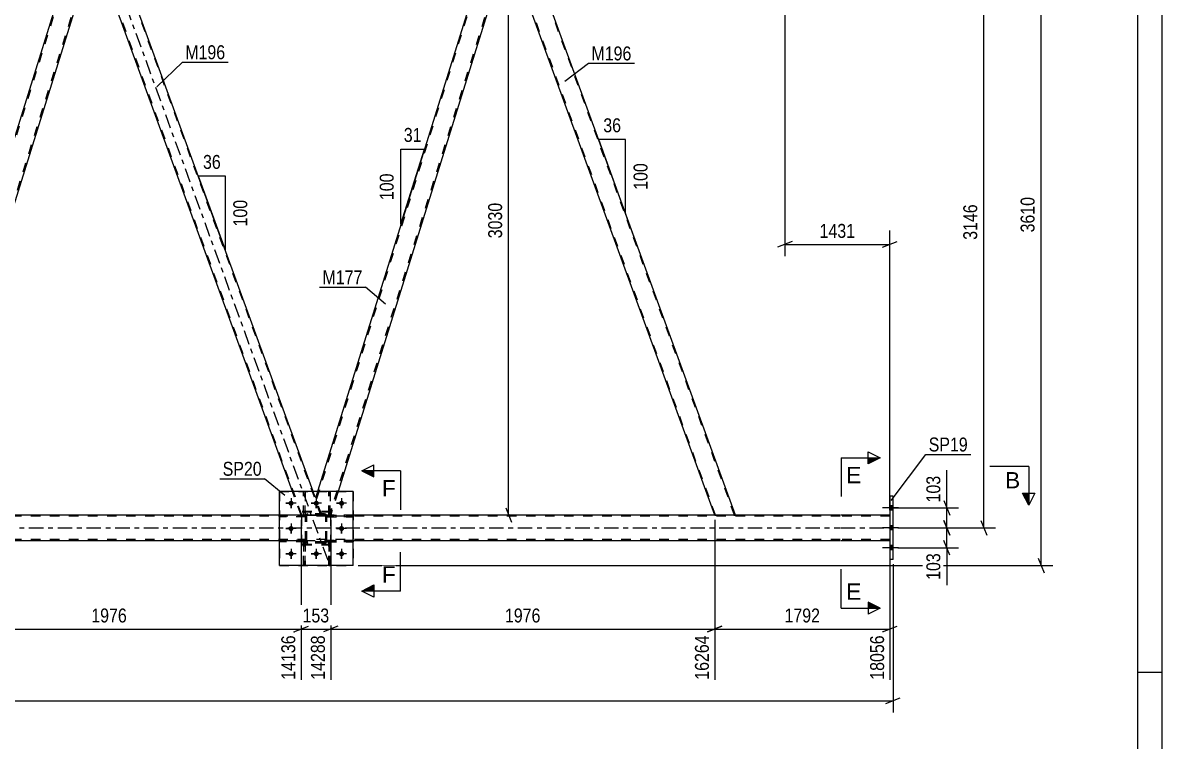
# Model space of a CAD drawing. Header units: millimetres. Extents: x 0 to 841, y 0 to 594.
# Drawn here: x 606.5 to 841, y 283.9 to 431.7 of the extents above; entities that cross this region are included whole.
import ezdxf

# ---------------------------------------------------------------- set-up
doc = ezdxf.new("R2010")
doc.units = ezdxf.units.MM
doc.linetypes.add('DXK_LINE_DOT2', pattern=[3.9198, 1.9599, -1.9599])
doc.linetypes.add('DXK_LINE_DOT3', pattern=[5.9187, 2.979, -0.9799, 0.9799, -0.9799])
doc.styles.add('Arial', font='ARIAL.TTF', dxfattribs={"height": 0.2})
doc.styles.add('Arial Narrow', font='ARIALN.TTF', dxfattribs={"height": 0.2})

# ---------------------------------------------------------------- blocks, each defined once
blk = doc.blocks.new('Unknown-814748305-1133')
at = {"color": 5, "linetype": 'Continuous'}
for p, q in [((841, 0), (841, 594)), ((836, 5), (836, 589)), ((841, 298), (836, 298))]:
    blk.add_line(p, q, dxfattribs=at)
blk = doc.blocks.new('Part-814748305-3373 - 3007')
at = {"color": 2, "linetype": 'Continuous'}
for p, q in [((709.02, 451.64), (704.77, 451.64)), ((753.14, 330.42), (709.02, 451.64)), ((748.89, 330.42), (706.3, 447.44))]:
    blk.add_line(p, q, dxfattribs=at)
at = {"color": 7, "linetype": 'DXK_LINE_DOT2'}
for p, q in [((704.77, 451.64), (706.3, 447.44)), ((749.06, 330.42), (704.94, 451.64)), ((752.97, 330.42), (708.85, 451.64)), ((748.89, 330.42), (753.14, 330.42))]:
    blk.add_line(p, q, dxfattribs=at)
blk = doc.blocks.new('Part-814748305-3235 - 3007')
at = {"color": 7, "linetype": 'DXK_LINE_DOT2'}
for p, q in [((674.49, 330.4), (669.09, 330.4)), ((669.09, 330.4), (669.09, 330.08)), ((669.09, 330.08), (674.49, 330.08)), ((669.69, 330.08), (669.69, 330.4)), ((674.49, 330.08), (674.49, 330.4))]:
    blk.add_line(p, q, dxfattribs=at)
blk = doc.blocks.new('Part-814748305-3106 - 3007')
at = {"color": 7, "linetype": 'DXK_LINE_DOT2'}
for p, q in [((674.49, 325.2), (669.09, 325.2)), ((669.09, 325.2), (669.09, 324.88)), ((669.09, 324.88), (674.49, 324.88)), ((669.69, 324.88), (669.69, 325.2)), ((674.49, 324.88), (674.49, 325.2))]:
    blk.add_line(p, q, dxfattribs=at)
blk = doc.blocks.new('Part-814748305-3224 - 3007')
at = {"color": 7, "linetype": 'DXK_LINE_DOT2'}
for p, q in [((664.69, 330.4), (659.29, 330.4)), ((659.29, 330.08), (659.29, 330.4)), ((664.69, 330.08), (659.29, 330.08)), ((664.09, 330.08), (664.09, 330.4)), ((664.69, 330.4), (664.69, 330.08))]:
    blk.add_line(p, q, dxfattribs=at)
blk = doc.blocks.new('Part-814748305-3225 - 3007')
at = {"color": 7, "linetype": 'DXK_LINE_DOT2'}
for p, q in [((664.69, 325.2), (659.29, 325.2)), ((659.29, 324.88), (659.29, 325.2)), ((664.69, 324.88), (659.29, 324.88)), ((664.09, 324.88), (664.09, 325.2)), ((664.69, 325.2), (664.69, 324.88))]:
    blk.add_line(p, q, dxfattribs=at)
blk = doc.blocks.new('Part-814748305-3228 - 3007')
at = {"color": 2, "linetype": 'Continuous'}
for p, q in [((664.25, 335.24), (664.25, 335.24)), ((664.57, 335.24), (664.25, 335.24)), ((664.57, 335.24), (664.57, 335.24))]:
    blk.add_line(p, q, dxfattribs=at)
at = {"color": 7, "linetype": 'DXK_LINE_DOT2'}
for p, q in [((664.25, 330.4), (664.25, 335.24)), ((664.57, 330.4), (664.57, 335.24)), ((664.25, 331), (664.57, 331)), ((664.57, 330.4), (664.25, 330.4))]:
    blk.add_line(p, q, dxfattribs=at)
blk = doc.blocks.new('Part-814748305-3344 - 3007')
at = {"color": 7, "linetype": 'DXK_LINE_DOT2'}
for p, q in [((664.25, 320.04), (664.25, 324.88)), ((664.25, 324.88), (664.57, 324.88)), ((664.25, 324.28), (664.57, 324.28)), ((664.57, 324.88), (664.57, 320.04)), ((664.57, 320.04), (664.25, 320.04))]:
    blk.add_line(p, q, dxfattribs=at)
blk = doc.blocks.new('Part-814748305-3231 - 3007')
at = {"color": 2, "linetype": 'Continuous'}
for p, q in [((669.45, 335.24), (669.45, 335.24)), ((669.77, 335.24), (669.45, 335.24)), ((669.77, 335.24), (669.77, 335.24))]:
    blk.add_line(p, q, dxfattribs=at)
at = {"color": 7, "linetype": 'DXK_LINE_DOT2'}
for p, q in [((669.45, 330.4), (669.45, 335.24)), ((669.77, 330.4), (669.77, 335.24)), ((669.45, 331), (669.77, 331)), ((669.77, 330.4), (669.45, 330.4))]:
    blk.add_line(p, q, dxfattribs=at)
blk = doc.blocks.new('Part-814748305-3234 - 3007')
at = {"color": 7, "linetype": 'DXK_LINE_DOT2'}
for p, q in [((664.57, 324.88), (664.25, 324.88)), ((664.25, 324.88), (664.25, 320.04)), ((664.25, 324.28), (664.57, 324.28)), ((664.57, 320.04), (664.57, 324.88)), ((664.25, 320.04), (664.57, 320.04))]:
    blk.add_line(p, q, dxfattribs=at)
blk = doc.blocks.new('Part-814748305-3240 - 3007')
at = {"color": 2, "linetype": 'Continuous'}
for p, q in [((674.49, 335.24), (659.29, 335.24)), ((659.29, 320.04), (659.29, 335.24)), ((674.49, 320.04), (674.49, 335.24)), ((674.49, 320.04), (659.29, 320.04))]:
    blk.add_line(p, q, dxfattribs=at)
blk = doc.blocks.new('Part-814748305-3241 - 3007')
at = {"color": 7, "linetype": 'DXK_LINE_DOT2'}
for p, q in [((669.09, 330.08), (669.09, 330.4)), ((669.09, 330.4), (674.49, 330.4)), ((674.49, 330.08), (669.09, 330.08)), ((669.69, 330.08), (669.69, 330.4)), ((674.49, 330.4), (674.49, 330.08))]:
    blk.add_line(p, q, dxfattribs=at)
blk = doc.blocks.new('Bolt-814748305-3242 - 3007')
at = {"linetype": 'Continuous'}
for points in [[(784.95, 332.32), (784.95, 331.44), (785.59, 331.44), (785.59, 332.32)], [(784.95, 332.32), (784.95, 331.44), (785.59, 331.44), (785.59, 332.32)], [(784.95, 332.32), (784.95, 331.44), (785.59, 331.44), (785.59, 332.32)], [(784.95, 328.22), (784.95, 327.34), (785.59, 327.34), (785.59, 328.22)], [(784.95, 328.22), (784.95, 327.34), (785.59, 327.34), (785.59, 328.22)], [(784.95, 324.12), (784.95, 323.24), (785.59, 323.24), (785.59, 324.12)], [(784.95, 324.12), (784.95, 323.24), (785.59, 323.24), (785.59, 324.12)], [(784.95, 324.12), (784.95, 323.24), (785.59, 323.24), (785.59, 324.12)]]:
    blk.add_hatch(color=1, dxfattribs=at).paths.add_polyline_path(points)
at = {"color": 1, "linetype": 'Continuous'}
for p, q in [((786.75, 331.88), (783.43, 331.88)), ((786.75, 331.88), (783.43, 331.88)), ((786.75, 331.88), (783.43, 331.88)), ((785.59, 332.32), (784.95, 332.32)), ((785.59, 332.32), (784.95, 332.32)), ((785.59, 332.32), (784.95, 332.32)), ((785.59, 331.44), (784.95, 331.44)), ((785.59, 331.44), (784.95, 331.44)), ((785.59, 331.44), (784.95, 331.44)), ((786.75, 327.78), (783.43, 327.78)), ((786.75, 327.78), (783.43, 327.78)), ((785.59, 328.22), (784.95, 328.22)), ((785.59, 328.22), (784.95, 328.22)), ((785.59, 327.34), (784.95, 327.34)), ((785.59, 327.34), (784.95, 327.34)), ((786.75, 323.68), (783.43, 323.68)), ((786.75, 323.68), (783.43, 323.68)), ((786.75, 323.68), (783.43, 323.68)), ((785.59, 324.12), (784.95, 324.12)), ((785.59, 324.12), (784.95, 324.12)), ((785.59, 324.12), (784.95, 324.12)), ((785.59, 323.24), (784.95, 323.24)), ((785.59, 323.24), (784.95, 323.24)), ((785.59, 323.24), (784.95, 323.24))]:
    blk.add_line(p, q, dxfattribs=at)
blk = doc.blocks.new('Part-814748305-3250 - 3007')
at = {"color": 7, "linetype": 'DXK_LINE_DOT3'}
blk.add_line((669.3, 321.03), (618.34, 461.04), dxfattribs=at)
at = {"color": 2, "linetype": 'Continuous'}
for p, q in [((623.89, 451.64), (619.63, 451.64)), ((666.26, 335.24), (623.89, 451.64)), ((662, 335.24), (621.16, 447.44))]:
    blk.add_line(p, q, dxfattribs=at)
at = {"color": 7, "linetype": 'DXK_LINE_DOT2'}
for p, q in [((619.63, 451.64), (621.16, 447.44)), ((663.92, 330.42), (619.8, 451.64)), ((667.84, 330.42), (623.72, 451.64)), ((663.75, 330.42), (662, 335.24)), ((668.01, 330.42), (666.26, 335.24)), ((668.01, 330.42), (663.75, 330.42))]:
    blk.add_line(p, q, dxfattribs=at)
blk = doc.blocks.new('Part-814748305-3251 - 3007')
at = {"color": 7, "linetype": 'DXK_LINE_DOT2'}
for p, q in [((664.69, 330.4), (659.29, 330.4)), ((659.29, 330.4), (659.29, 330.08)), ((664.69, 330.08), (659.29, 330.08)), ((664.09, 330.08), (664.09, 330.4)), ((664.69, 330.08), (664.69, 330.4))]:
    blk.add_line(p, q, dxfattribs=at)
blk = doc.blocks.new('Part-814748305-3368 - 3007')
at = {"color": 2, "linetype": 'Continuous'}
for p, q in [((618.31, 451.64), (581.61, 333.89)), ((619.63, 451.64), (618.31, 451.64)), ((621.16, 447.44), (619.63, 451.64)), ((621.18, 447.39), (584.72, 330.42)), ((582.88, 330.42), (581.63, 333.84))]:
    blk.add_line(p, q, dxfattribs=at)
at = {"color": 7, "linetype": 'DXK_LINE_DOT2'}
for p, q in [((618.57, 451.64), (581.75, 333.52)), ((621.04, 447.76), (584.47, 330.42)), ((621.18, 447.39), (621.16, 447.44)), ((621.18, 447.39), (621.16, 447.44)), ((581.61, 333.89), (581.63, 333.84)), ((584.72, 330.42), (582.88, 330.42))]:
    blk.add_line(p, q, dxfattribs=at)
blk = doc.blocks.new('Part-814748305-3256 - 3007')
at = {"color": 7, "linetype": 'DXK_LINE_DOT2'}
for p, q in [((669.09, 324.88), (669.09, 325.2)), ((669.09, 325.2), (674.49, 325.2)), ((674.49, 324.88), (669.09, 324.88)), ((669.69, 324.88), (669.69, 325.2)), ((674.49, 325.2), (674.49, 324.88))]:
    blk.add_line(p, q, dxfattribs=at)
blk = doc.blocks.new('Part-814748305-3257 - 3007')
at = {"color": 7, "linetype": 'DXK_LINE_DOT2'}
for p, q in [((659.29, 335.24), (674.49, 335.24)), ((659.29, 335.24), (659.29, 320.04)), ((674.49, 335.24), (674.49, 320.04)), ((659.29, 320.04), (674.49, 320.04))]:
    blk.add_line(p, q, dxfattribs=at)
blk = doc.blocks.new('Part-814748305-3285 - 3007')
at = {"color": 7, "linetype": 'DXK_LINE_DOT2'}
for p, q in [((774.73, 330.18), (99.12, 330.18)), ((674.49, 330.42), (659.29, 330.42)), ((784.95, 330.18), (774.83, 330.18)), ((784.95, 330.42), (784.95, 325.14)), ((774.73, 325.38), (98.36, 325.38)), ((674.49, 325.14), (659.29, 325.14)), ((784.95, 325.38), (774.83, 325.38))]:
    blk.add_line(p, q, dxfattribs=at)
at = {"color": 2, "linetype": 'Continuous'}
for p, q in [((659.29, 330.42), (504.22, 330.42)), ((774.73, 330.42), (674.49, 330.42)), ((784.95, 330.42), (774.83, 330.42)), ((659.29, 325.14), (504.22, 325.14)), ((774.73, 325.14), (674.49, 325.14)), ((784.95, 325.14), (774.83, 325.14))]:
    blk.add_line(p, q, dxfattribs=at)
at = {"color": 7, "linetype": 'DXK_LINE_DOT3'}
for p, q in [((98.74, 327.78), (774.73, 327.78)), ((774.83, 327.78), (784.95, 327.78))]:
    blk.add_line(p, q, dxfattribs=at)
blk = doc.blocks.new('Part-814748305-3301 - 3007')
at = {"color": 7, "linetype": 'DXK_LINE_DOT2'}
for p, q in [((664.69, 325.2), (659.29, 325.2)), ((659.29, 325.2), (659.29, 324.88)), ((664.69, 324.88), (659.29, 324.88)), ((664.09, 324.88), (664.09, 325.2)), ((664.69, 324.88), (664.69, 325.2))]:
    blk.add_line(p, q, dxfattribs=at)
blk = doc.blocks.new('Part-814748305-3327 - 3007')
at = {"color": 7, "linetype": 'DXK_LINE_DOT2'}
for p, q in [((664.69, 330.16), (664.73, 330.34)), ((664.73, 330.34), (664.69, 330.16)), ((664.69, 325.12), (664.69, 330.16)), ((664.93, 330.16), (664.95, 330.25)), ((664.93, 325.12), (664.93, 330.16)), ((664.95, 330.25), (665, 330.33)), ((664.99, 330.6), (665.17, 330.64)), ((665.17, 330.64), (664.99, 330.6)), ((665, 330.33), (665.08, 330.38)), ((665.08, 330.38), (665.17, 330.4)), ((668.61, 330.64), (665.17, 330.64)), ((665.17, 330.4), (668.61, 330.4)), ((668.61, 330.64), (668.8, 330.6)), ((668.8, 330.6), (668.61, 330.64)), ((668.61, 330.4), (668.71, 330.38)), ((668.71, 330.38), (668.78, 330.33)), ((668.78, 330.33), (668.84, 330.25)), ((668.84, 330.25), (668.85, 330.16)), ((668.85, 325.12), (668.85, 330.16)), ((669.06, 330.34), (669.09, 330.16)), ((669.09, 330.16), (669.06, 330.34)), ((669.09, 325.12), (669.09, 330.16)), ((664.73, 324.93), (664.69, 325.12)), ((664.69, 325.12), (664.73, 324.93)), ((664.95, 325.03), (664.93, 325.12)), ((665, 324.95), (664.95, 325.03)), ((665.17, 324.64), (664.99, 324.67)), ((664.99, 324.67), (665.17, 324.64)), ((665.08, 324.9), (665, 324.95)), ((665.17, 324.88), (665.08, 324.9)), ((668.61, 324.88), (665.17, 324.88)), ((668.61, 324.64), (665.17, 324.64)), ((668.71, 324.9), (668.61, 324.88)), ((668.8, 324.67), (668.61, 324.64)), ((668.61, 324.64), (668.8, 324.67)), ((668.78, 324.95), (668.71, 324.9)), ((668.84, 325.03), (668.78, 324.95)), ((668.85, 325.12), (668.84, 325.03)), ((669.09, 325.12), (669.06, 324.93)), ((669.06, 324.93), (669.09, 325.12))]:
    blk.add_line(p, q, dxfattribs=at)
at = {"color": 7, "linetype": 'DXK_LINE_DOT3'}
blk.add_line((666.89, 327.64), (666.89, 327.64), dxfattribs=at)
at = {"color": 7, "linetype": 'DXK_LINE_DOT2'}
for centre, start, end in [((665.17, 330.16), 112.5001, 157.5001), ((665.17, 330.16), 112.5001, 157.5001), ((668.61, 330.16), 22.5001, 67.5001), ((668.61, 330.16), 22.5001, 67.5001), ((665.17, 325.12), 202.5001, 247.5001), ((665.17, 325.12), 202.5001, 247.5001), ((668.61, 325.12), 292.5001, 337.5001), ((668.61, 325.12), 292.5001, 337.5001)]:
    blk.add_arc(centre, 0.48, start, end, dxfattribs=at)
blk = doc.blocks.new('Part-814748305-3341 - 3007')
at = {"color": 7, "linetype": 'DXK_LINE_DOT2'}
for p, q in [((669.45, 320.04), (669.45, 324.88)), ((669.45, 324.88), (669.77, 324.88)), ((669.45, 324.28), (669.77, 324.28)), ((669.77, 324.88), (669.77, 320.04)), ((669.77, 320.04), (669.45, 320.04))]:
    blk.add_line(p, q, dxfattribs=at)
blk = doc.blocks.new('Part-814748305-3347 - 3007')
at = {"color": 7, "linetype": 'DXK_LINE_DOT2'}
for p, q in [((669.45, 330.4), (669.45, 335.24)), ((669.45, 335.24), (669.77, 335.24)), ((669.77, 335.24), (669.77, 330.4)), ((669.45, 331), (669.77, 331)), ((669.77, 330.4), (669.45, 330.4))]:
    blk.add_line(p, q, dxfattribs=at)
blk = doc.blocks.new('Part-814748305-3350 - 3007')
at = {"color": 7, "linetype": 'DXK_LINE_DOT2'}
for p, q in [((664.25, 330.4), (664.25, 335.24)), ((664.25, 335.24), (664.57, 335.24)), ((664.57, 335.24), (664.57, 330.4)), ((664.25, 331), (664.57, 331)), ((664.57, 330.4), (664.25, 330.4))]:
    blk.add_line(p, q, dxfattribs=at)
blk = doc.blocks.new('Part-814748305-3383 - 3007')
at = {"color": 7, "linetype": 'DXK_LINE_DOT2'}
for p, q in [((703.7, 451.64), (666.88, 333.52)), ((706.18, 447.76), (669.6, 330.42)), ((706.31, 447.39), (706.3, 447.44)), ((706.31, 447.39), (706.3, 447.44)), ((667.17, 335.24), (666.75, 333.89)), ((668.01, 330.42), (666.75, 333.89)), ((671.36, 335.24), (669.85, 330.42)), ((669.85, 330.42), (668.01, 330.42))]:
    blk.add_line(p, q, dxfattribs=at)
at = {"color": 2, "linetype": 'Continuous'}
for p, q in [((703.45, 451.64), (667.17, 335.24)), ((704.77, 451.64), (703.45, 451.64)), ((706.3, 447.44), (704.77, 451.64)), ((706.31, 447.39), (671.36, 335.24))]:
    blk.add_line(p, q, dxfattribs=at)
blk = doc.blocks.new('Part-814748305-3413 - 3007')
at = {"color": 7, "linetype": 'DXK_LINE_DOT2'}
for p, q in [((664.69, 330.16), (664.73, 330.34)), ((664.73, 330.34), (664.69, 330.16)), ((664.69, 325.12), (664.69, 330.16)), ((664.93, 330.16), (664.95, 330.25)), ((664.93, 325.12), (664.93, 330.16)), ((664.95, 330.25), (665, 330.33)), ((664.99, 330.6), (665.17, 330.64)), ((665.17, 330.64), (664.99, 330.6)), ((665, 330.33), (665.08, 330.38)), ((665.08, 330.38), (665.17, 330.4)), ((668.61, 330.64), (665.17, 330.64)), ((665.17, 330.4), (668.61, 330.4)), ((668.61, 330.64), (668.8, 330.6)), ((668.8, 330.6), (668.61, 330.64)), ((668.61, 330.4), (668.71, 330.38)), ((668.71, 330.38), (668.78, 330.33)), ((668.78, 330.33), (668.84, 330.25)), ((668.84, 330.25), (668.85, 330.16)), ((668.85, 325.12), (668.85, 330.16)), ((669.06, 330.34), (669.09, 330.16)), ((669.09, 330.16), (669.06, 330.34)), ((669.09, 325.12), (669.09, 330.16)), ((664.73, 324.93), (664.69, 325.12)), ((664.69, 325.12), (664.73, 324.93)), ((664.95, 325.03), (664.93, 325.12)), ((665, 324.95), (664.95, 325.03)), ((665.17, 324.64), (664.99, 324.67)), ((664.99, 324.67), (665.17, 324.64)), ((665.08, 324.9), (665, 324.95)), ((665.17, 324.88), (665.08, 324.9)), ((668.61, 324.88), (665.17, 324.88)), ((668.61, 324.64), (665.17, 324.64)), ((668.71, 324.9), (668.61, 324.88)), ((668.8, 324.67), (668.61, 324.64)), ((668.61, 324.64), (668.8, 324.67)), ((668.78, 324.95), (668.71, 324.9)), ((668.84, 325.03), (668.78, 324.95)), ((668.85, 325.12), (668.84, 325.03)), ((669.09, 325.12), (669.06, 324.93)), ((669.06, 324.93), (669.09, 325.12))]:
    blk.add_line(p, q, dxfattribs=at)
at = {"color": 7, "linetype": 'DXK_LINE_DOT3'}
blk.add_line((666.89, 327.64), (666.89, 327.64), dxfattribs=at)
at = {"color": 7, "linetype": 'DXK_LINE_DOT2'}
for centre, start, end in [((665.17, 330.16), 112.5001, 157.5001), ((665.17, 330.16), 112.5001, 157.5001), ((668.61, 330.16), 22.5001, 67.5001), ((668.61, 330.16), 22.5001, 67.5001), ((665.17, 325.12), 202.5001, 247.5001), ((665.17, 325.12), 202.5001, 247.5001), ((668.61, 325.12), 292.5001, 337.5001), ((668.61, 325.12), 292.5001, 337.5001)]:
    blk.add_arc(centre, 0.48, start, end, dxfattribs=at)
blk = doc.blocks.new('Part-814748305-3414 - 3007')
at = {"color": 7, "linetype": 'DXK_LINE_DOT2'}
for p, q in [((669.89, 331.17), (663.89, 331.17)), ((663.89, 324.37), (663.89, 331.17)), ((669.89, 324.37), (669.89, 331.17)), ((669.89, 324.37), (663.89, 324.37))]:
    blk.add_line(p, q, dxfattribs=at)
blk = doc.blocks.new('Part-814748305-3415 - 3007')
at = {"color": 7, "linetype": 'DXK_LINE_DOT2'}
for p, q in [((669.89, 331.04), (663.89, 331.04)), ((663.89, 324.24), (663.89, 331.04)), ((669.89, 324.24), (669.89, 331.04)), ((669.89, 324.24), (663.89, 324.24))]:
    blk.add_line(p, q, dxfattribs=at)
blk = doc.blocks.new('Part-814748305-3421 - 3007')
at = {"color": 2, "linetype": 'Continuous'}
for p, q in [((785.59, 334.28), (784.95, 334.28)), ((784.95, 334.28), (784.95, 321.28)), ((785.59, 321.28), (785.59, 334.28)), ((785.59, 321.28), (784.95, 321.28))]:
    blk.add_line(p, q, dxfattribs=at)
blk = doc.blocks.new('Bolt-814748305-3425 - 3007')
at = {"color": 1, "linetype": 'Continuous'}
for p, q in [((661.69, 333.88), (661.69, 333.19)), ((666.89, 333.88), (666.89, 333.19)), ((672.09, 333.88), (672.09, 333.19)), ((660.65, 332.84), (661.35, 332.84)), ((661.69, 331.8), (661.69, 332.49)), ((662.73, 332.84), (662.04, 332.84)), ((665.85, 332.84), (666.55, 332.84)), ((666.89, 331.8), (666.89, 332.49)), ((667.93, 332.84), (667.24, 332.84)), ((671.05, 332.84), (671.75, 332.84)), ((672.09, 331.8), (672.09, 332.49)), ((673.13, 332.84), (672.44, 332.84)), ((661.69, 328.68), (661.69, 327.99)), ((672.09, 328.68), (672.09, 327.99)), ((660.65, 327.64), (661.35, 327.64)), ((661.69, 326.6), (661.69, 327.29)), ((662.73, 327.64), (662.04, 327.64)), ((671.05, 327.64), (671.75, 327.64)), ((672.09, 326.6), (672.09, 327.29)), ((673.13, 327.64), (672.44, 327.64)), ((660.65, 322.44), (661.35, 322.44)), ((661.69, 323.48), (661.69, 322.79)), ((661.69, 321.4), (661.69, 322.09)), ((662.73, 322.44), (662.04, 322.44)), ((665.85, 322.44), (666.55, 322.44)), ((666.89, 323.48), (666.89, 322.79)), ((666.89, 321.4), (666.89, 322.09)), ((667.93, 322.44), (667.24, 322.44)), ((671.05, 322.44), (671.75, 322.44)), ((672.09, 323.48), (672.09, 322.79)), ((672.09, 321.4), (672.09, 322.09)), ((673.13, 322.44), (672.44, 322.44))]:
    blk.add_line(p, q, dxfattribs=at)
blk = doc.blocks.new('Bolt-814748305-3426 - 3007')
at = {"linetype": 'Continuous'}
for points in [[(662.21, 332.84, -1), (661.17, 332.84, -1)], [(667.41, 332.84, -1), (666.37, 332.84, -1)], [(672.61, 332.84, -1), (671.57, 332.84, -1)], [(662.21, 327.64, -1), (661.17, 327.64, -1)], [(672.61, 327.64, -1), (671.57, 327.64, -1)], [(662.21, 322.44, -1), (661.17, 322.44, -1)], [(667.41, 322.44, -1), (666.37, 322.44, -1)], [(672.61, 322.44, -1), (671.57, 322.44, -1)]]:
    blk.add_hatch(color=1, dxfattribs=at).paths.add_polyline_path(points)
at = {"color": 1, "linetype": 'Continuous'}
for p, q in [((661.69, 333.88), (661.69, 331.8)), ((666.89, 333.88), (666.89, 331.8)), ((672.09, 333.88), (672.09, 331.8)), ((662.73, 332.84), (660.65, 332.84)), ((667.93, 332.84), (665.85, 332.84)), ((673.13, 332.84), (671.05, 332.84)), ((661.69, 328.68), (661.69, 326.6)), ((672.09, 328.68), (672.09, 326.6)), ((662.73, 327.64), (660.65, 327.64)), ((673.13, 327.64), (671.05, 327.64)), ((662.73, 322.44), (660.65, 322.44)), ((661.69, 323.48), (661.69, 321.4)), ((667.93, 322.44), (665.85, 322.44)), ((666.89, 323.48), (666.89, 321.4)), ((673.13, 322.44), (671.05, 322.44)), ((672.09, 323.48), (672.09, 321.4))]:
    blk.add_line(p, q, dxfattribs=at)
blk = doc.blocks.new('Part-814748305-3429 - 3007')
at = {"color": 7, "linetype": 'DXK_LINE_DOT2'}
for p, q in [((669.77, 324.88), (669.45, 324.88)), ((669.45, 324.88), (669.45, 320.04)), ((669.45, 324.28), (669.77, 324.28)), ((669.77, 320.04), (669.77, 324.88)), ((669.45, 320.04), (669.77, 320.04))]:
    blk.add_line(p, q, dxfattribs=at)
blk = doc.blocks.new('StraightDimension-814748305-3992 - 3007')
at = {"color": 7, "linetype": 'Continuous'}
for p, q in [((785.59, 320.28), (785.59, 289.81)), ((45.97, 292.21), (785.59, 292.21)), ((784.09, 291.61), (787.09, 292.81))]:
    blk.add_line(p, q, dxfattribs=at)
blk = doc.blocks.new('StraightDimension-814748305-12282 - 3007')
at = {"color": 7, "linetype": 'Continuous'}
for p, q in [((761.65, 464.44), (818.47, 464.44)), ((816.67, 462.94), (815.47, 465.94)), ((816.07, 320.04), (816.07, 464.44)), ((815.47, 321.54), (816.67, 318.54)), ((675.49, 320.04), (818.47, 320.04))]:
    blk.add_line(p, q, dxfattribs=at)
at = {"color": 0}
blk.add_wipeout([(815.32, 396.5), (811.12, 396.5), (811.12, 387.98), (815.32, 387.98)], dxfattribs=at)
at = {"color": 3, "style": 'Arial Narrow'}
blk.add_text('3610', height=2.863, rotation=90.0002, dxfattribs=at).set_placement((814.72, 388.58))
blk = doc.blocks.new('StraightDimension-814748305-3905 - 3007')
at = {"color": 7, "linetype": 'Continuous'}
for p, q in [((669.85, 329.42), (669.85, 296.52)), ((748.89, 329.42), (748.89, 296.52)), ((671.35, 307.56), (668.35, 306.36)), ((747.39, 306.36), (750.39, 307.56)), ((669.85, 306.96), (748.89, 306.96))]:
    blk.add_line(p, q, dxfattribs=at)
at = {"color": 0}
blk.add_wipeout([(713.63, 307.71), (713.63, 311.91), (705.12, 311.91), (705.12, 307.71)], dxfattribs=at)
at = {"color": 0, "linetype": 'Continuous'}
blk.add_wipeout([(748.29, 306.26), (744.09, 306.26), (744.09, 295.92), (748.29, 295.92)], dxfattribs=at)
at = {"color": 3, "style": 'Arial Narrow'}
blk.add_text('1976', height=2.863, dxfattribs=at).set_placement((705.72, 308.31))
at = {"color": 3, "linetype": 'Continuous', "style": 'Arial Narrow'}
blk.add_text('16264', height=2.863, rotation=90.0002, dxfattribs=at).set_placement((747.69, 296.52))
blk = doc.blocks.new('StraightDimension-814748305-4533 - 3007')
at = {"color": 7, "linetype": 'Continuous'}
for p, q in [((796.07, 333.38), (797.27, 330.38)), ((785.19, 331.88), (799.07, 331.88)), ((796.67, 327.78), (796.67, 331.88)), ((797.27, 326.28), (796.07, 329.28)), ((786.59, 327.78), (799.07, 327.78))]:
    blk.add_line(p, q, dxfattribs=at)
at = {"color": 0}
blk.add_wipeout([(795.92, 339.09), (791.72, 339.09), (791.72, 332.41), (795.92, 332.41)], dxfattribs=at)
at = {"color": 7, "linetype": 'Continuous'}
blk.add_line((796.67, 331.88), (796.67, 339.62), dxfattribs=at)
blk.add_line((796.67, 331.88), (796.67, 339.62), dxfattribs=at)
at = {"color": 3, "style": 'Arial Narrow'}
blk.add_text('103', height=2.863, rotation=90.0002, dxfattribs=at).set_placement((795.32, 333.01))
blk = doc.blocks.new('AngleDimension-814748305-3494 - 3007')
at = {"color": 7, "linetype": 'Continuous'}
for p, q in [((684.31, 405.72), (689.13, 405.72)), ((684.31, 390.25), (689.13, 405.72)), ((684.31, 390.25), (684.31, 405.72)), ((685.68, 394.64), (689.13, 405.72))]:
    blk.add_line(p, q, dxfattribs=at)
at = {"color": 0}
for points in [[(689.15, 406.62), (689.15, 410.82), (684.3, 410.82), (684.3, 406.62)], [(683.41, 401.33), (679.21, 401.33), (679.21, 394.64), (683.41, 394.64)]]:
    blk.add_wipeout(points, dxfattribs=at)
at = {"color": 3, "style": 'Arial Narrow'}
blk.add_text('31', height=2.863, dxfattribs=at).set_placement((684.9, 407.22))
blk.add_text('100', height=2.863, rotation=90.0002, dxfattribs=at).set_placement((682.81, 395.24))
blk = doc.blocks.new('StraightDimension-814748305-3664 - 3007')
at = {"color": 7, "linetype": 'Continuous'}
for p, q in [((804.87, 452.14), (803.67, 455.14)), ((764.97, 453.64), (806.67, 453.64)), ((804.27, 327.78), (804.27, 453.64)), ((803.67, 329.28), (804.87, 326.28)), ((786.59, 327.78), (806.67, 327.78))]:
    blk.add_line(p, q, dxfattribs=at)
at = {"color": 0}
blk.add_wipeout([(803.52, 394.97), (799.32, 394.97), (799.32, 386.46), (803.52, 386.46)], dxfattribs=at)
at = {"color": 3, "style": 'Arial Narrow'}
blk.add_text('3146', height=2.863, rotation=90.0002, dxfattribs=at).set_placement((802.92, 387.06))
blk = doc.blocks.new('StraightDimension-814748305-3867 - 3007')
at = {"color": 7, "linetype": 'Continuous'}
for p, q in [((584.72, 329.42), (584.72, 296.52)), ((663.75, 329.42), (663.75, 296.52)), ((586.22, 307.56), (583.22, 306.36)), ((662.25, 306.36), (665.25, 307.56)), ((584.72, 306.96), (663.75, 306.96))]:
    blk.add_line(p, q, dxfattribs=at)
at = {"color": 0}
blk.add_wipeout([(628.49, 307.71), (628.49, 311.91), (619.98, 311.91), (619.98, 307.71)], dxfattribs=at)
at = {"color": 0, "linetype": 'Continuous'}
blk.add_wipeout([(663.15, 306.26), (658.95, 306.26), (658.95, 295.92), (663.15, 295.92)], dxfattribs=at)
at = {"color": 3, "style": 'Arial Narrow'}
blk.add_text('1976', height=2.863, dxfattribs=at).set_placement((620.58, 308.31))
at = {"color": 3, "linetype": 'Continuous', "style": 'Arial Narrow'}
blk.add_text('14136', height=2.863, rotation=90.0002, dxfattribs=at).set_placement((662.55, 296.52))
blk = doc.blocks.new('StraightDimension-814748305-3886 - 3007')
at = {"color": 7, "linetype": 'Continuous'}
for p, q in [((663.75, 329.42), (663.75, 296.52)), ((669.85, 329.42), (669.85, 296.52)), ((662.25, 306.36), (665.25, 307.56)), ((671.35, 307.56), (668.35, 306.36)), ((663.75, 306.96), (669.85, 306.96))]:
    blk.add_line(p, q, dxfattribs=at)
at = {"color": 0}
blk.add_wipeout([(670.15, 307.71), (670.15, 311.91), (663.46, 311.91), (663.46, 307.71)], dxfattribs=at)
at = {"color": 0, "linetype": 'Continuous'}
blk.add_wipeout([(669.25, 306.26), (665.05, 306.26), (665.05, 295.92), (669.25, 295.92)], dxfattribs=at)
at = {"color": 3, "style": 'Arial Narrow'}
blk.add_text('153', height=2.863, dxfattribs=at).set_placement((664.06, 308.31))
at = {"color": 3, "linetype": 'Continuous', "style": 'Arial Narrow'}
blk.add_text('14288', height=2.863, rotation=90.0002, dxfattribs=at).set_placement((668.65, 296.52))
blk = doc.blocks.new('StraightDimension-814748305-3924 - 3007')
at = {"color": 7, "linetype": 'Continuous'}
for p, q in [((748.89, 329.42), (748.89, 296.52)), ((784.95, 324.14), (784.95, 296.52)), ((750.39, 307.56), (747.39, 306.36)), ((783.45, 306.36), (786.45, 307.56)), ((748.89, 306.96), (784.95, 306.96))]:
    blk.add_line(p, q, dxfattribs=at)
at = {"color": 0}
blk.add_wipeout([(771.17, 307.71), (771.17, 311.91), (762.66, 311.91), (762.66, 307.71)], dxfattribs=at)
at = {"color": 0, "linetype": 'Continuous'}
blk.add_wipeout([(784.35, 306.26), (780.15, 306.26), (780.15, 295.92), (784.35, 295.92)], dxfattribs=at)
at = {"color": 3, "style": 'Arial Narrow'}
blk.add_text('1792', height=2.863, dxfattribs=at).set_placement((763.26, 308.31))
at = {"color": 3, "linetype": 'Continuous', "style": 'Arial Narrow'}
blk.add_text('18056', height=2.863, rotation=90.0002, dxfattribs=at).set_placement((783.75, 296.52))
blk = doc.blocks.new('StraightDimension-814748305-4003 - 3007')
at = {"color": 7, "linetype": 'Continuous'}
for p, q in [((763.33, 450.64), (763.33, 383.72)), ((784.95, 331.42), (784.95, 388.97)), ((764.83, 386.72), (761.83, 385.52)), ((763.33, 386.12), (784.95, 386.12)), ((783.45, 385.52), (786.45, 386.72))]:
    blk.add_line(p, q, dxfattribs=at)
at = {"color": 0}
blk.add_wipeout([(778.39, 386.87), (778.39, 391.07), (769.88, 391.07), (769.88, 386.87)], dxfattribs=at)
at = {"color": 3, "style": 'Arial Narrow'}
blk.add_text('1431', height=2.863, dxfattribs=at).set_placement((770.48, 387.47))
blk = doc.blocks.new('StraightDimension-814748305-4501 - 3007')
at = {"color": 7, "linetype": 'Continuous'}
for p, q in [((707.08, 450.14), (705.88, 453.14)), ((719.04, 451.64), (703.63, 451.64)), ((706.48, 330.42), (706.48, 451.64)), ((705.88, 331.92), (707.08, 328.92)), ((723.72, 330.42), (703.63, 330.42))]:
    blk.add_line(p, q, dxfattribs=at)
at = {"color": 0}
blk.add_wipeout([(705.73, 395.29), (701.53, 395.29), (701.53, 386.78), (705.73, 386.78)], dxfattribs=at)
at = {"color": 3, "style": 'Arial Narrow'}
blk.add_text('3030', height=2.863, rotation=90.0002, dxfattribs=at).set_placement((705.13, 387.38))
blk = doc.blocks.new('StraightDimension-814748305-4541 - 3007')
at = {"color": 7, "linetype": 'Continuous'}
for p, q in [((796.07, 329.28), (797.27, 326.28)), ((786.59, 327.78), (799.07, 327.78)), ((796.67, 323.68), (796.67, 327.78)), ((786.59, 323.68), (799.07, 323.68)), ((797.27, 322.18), (796.07, 325.18))]:
    blk.add_line(p, q, dxfattribs=at)
at = {"color": 0}
blk.add_wipeout([(795.92, 323.16), (791.72, 323.16), (791.72, 316.47), (795.92, 316.47)], dxfattribs=at)
at = {"color": 7, "linetype": 'Continuous'}
blk.add_line((796.67, 323.68), (796.67, 315.95), dxfattribs=at)
blk.add_line((796.67, 323.68), (796.67, 315.95), dxfattribs=at)
at = {"color": 3, "style": 'Arial Narrow'}
blk.add_text('103', height=2.863, rotation=90.0002, dxfattribs=at).set_placement((795.32, 317.07))
blk = doc.blocks.new('AngleDimension-814748305-12395 - 3007')
at = {"color": 7, "linetype": 'Continuous'}
for p, q in [((646.42, 389.75), (642.63, 400.16)), ((648.17, 400.16), (642.63, 400.16)), ((648.17, 384.94), (642.63, 400.16)), ((648.17, 384.94), (648.17, 400.16))]:
    blk.add_line(p, q, dxfattribs=at)
at = {"color": 0}
for points in [[(647.83, 401.06), (647.83, 405.26), (642.97, 405.26), (642.97, 401.06)], [(653.27, 395.89), (649.07, 395.89), (649.07, 389.21), (653.27, 389.21)]]:
    blk.add_wipeout(points, dxfattribs=at)
at = {"color": 3, "style": 'Arial Narrow'}
blk.add_text('36', height=2.863, dxfattribs=at).set_placement((643.57, 401.66))
blk.add_text('100', height=2.863, rotation=90.0002, dxfattribs=at).set_placement((652.67, 389.81))
blk = doc.blocks.new('AngleDimension-814748305-12409 - 3007')
at = {"color": 7, "linetype": 'Continuous'}
for p, q in [((730.56, 407.7), (725.02, 407.7)), ((730.56, 392.48), (725.02, 407.7)), ((730.56, 392.48), (730.56, 407.7)), ((732.74, 386.47), (730.56, 392.48))]:
    blk.add_line(p, q, dxfattribs=at)
at = {"color": 0}
for points in [[(730.21, 408.6), (730.21, 412.8), (725.36, 412.8), (725.36, 408.6)], [(735.66, 403.44), (731.46, 403.44), (731.46, 396.75), (735.66, 396.75)]]:
    blk.add_wipeout(points, dxfattribs=at)
at = {"color": 3, "style": 'Arial Narrow'}
blk.add_text('36', height=2.863, dxfattribs=at).set_placement((725.96, 409.2))
blk.add_text('100', height=2.863, rotation=90.0002, dxfattribs=at).set_placement((735.06, 397.35))
blk = doc.blocks.new('SectionMark-814748305-4708 - 3007')
at = {"linetype": 'Continuous'}
for points in [[(678.75, 339.52), (678.75, 338.27), (676.25, 339.52)], [(678.75, 316.02), (678.75, 314.77), (676.25, 314.77)]]:
    blk.add_hatch(color=6, dxfattribs=at).paths.add_polyline_path(points)
at = {"color": 6, "linetype": 'Continuous'}
for p, q in [((676.25, 339.52), (678.75, 340.77)), ((678.75, 338.27), (678.75, 340.77)), ((684.25, 339.52), (676.25, 339.52)), ((676.25, 339.52), (678.75, 338.27)), ((676.25, 314.77), (678.75, 316.02)), ((684.25, 314.77), (676.25, 314.77)), ((678.75, 313.52), (676.25, 314.77)), ((678.75, 316.02), (678.75, 313.52))]:
    blk.add_line(p, q, dxfattribs=at)
at = {"color": 0, "linetype": 'Continuous'}
for points in [[(683.25, 334.27), (683.25, 337.77), (680.39, 337.77), (680.39, 334.27)], [(683.25, 316.52), (683.25, 320.02), (680.39, 320.02), (680.39, 316.52)]]:
    blk.add_wipeout(points, dxfattribs=at)
at = {"color": 6, "linetype": 'Continuous'}
for p, q in [((684.25, 339.52), (684.25, 331.52)), ((684.25, 314.77), (684.25, 322.77))]:
    blk.add_line(p, q, dxfattribs=at)
at = {"color": 3, "linetype": 'Continuous', "style": 'Arial'}
for p in [(680.39, 334.27), (680.39, 316.52)]:
    blk.add_text('F', height=3.34, dxfattribs=at).set_placement(p)
blk = doc.blocks.new('Mark-814748305-3236 - 3007')
at = {"color": 0}
blk.add_wipeout([(655.66, 338.5), (655.66, 341.5), (647.62, 341.5), (647.62, 338.5)], dxfattribs=at)
blk.add_wipeout([(655.66, 338.5), (655.66, 341.5), (647.62, 341.5), (647.62, 338.5)], dxfattribs=at)
at = {"color": 30, "linetype": 'Continuous'}
for p in [(647.02, 337.9), (660.44, 334.44)]:
    blk.add_line(p, (656.26, 337.9), dxfattribs=at)
at = {"color": 3, "style": 'Arial Narrow'}
blk.add_text('SP20', height=2.863, dxfattribs=at).set_placement((647.62, 338.5))
blk = doc.blocks.new('Mark-814748305-3246 - 3007')
at = {"color": 0}
blk.add_wipeout([(648.15, 424.24), (648.15, 427.24), (639.92, 427.24), (639.92, 424.24)], dxfattribs=at)
blk.add_wipeout([(648.15, 424.24), (648.15, 427.24), (639.92, 427.24), (639.92, 424.24)], dxfattribs=at)
at = {"color": 30, "linetype": 'Continuous'}
for p, q in [((634.08, 418.54), (639.32, 423.64)), ((639.32, 423.64), (648.75, 423.64))]:
    blk.add_line(p, q, dxfattribs=at)
at = {"color": 3, "style": 'Arial Narrow'}
blk.add_text('M196', height=2.863, dxfattribs=at).set_placement((639.92, 424.24))
blk = doc.blocks.new('Mark-814748305-3369 - 3007')
at = {"color": 0}
blk.add_wipeout([(731.75, 423.99), (731.75, 426.99), (723.53, 426.99), (723.53, 423.99)], dxfattribs=at)
blk.add_wipeout([(731.75, 423.99), (731.75, 426.99), (723.53, 426.99), (723.53, 423.99)], dxfattribs=at)
at = {"color": 30, "linetype": 'Continuous'}
for p, q in [((718.07, 419.7), (722.93, 423.39)), ((722.93, 423.39), (732.35, 423.39))]:
    blk.add_line(p, q, dxfattribs=at)
at = {"color": 3, "style": 'Arial Narrow'}
blk.add_text('M196', height=2.863, dxfattribs=at).set_placement((723.53, 423.99))
blk = doc.blocks.new('Mark-814748305-3379 - 3007')
at = {"color": 0}
blk.add_wipeout([(676.4, 377.92), (676.4, 380.92), (668.17, 380.92), (668.17, 377.92)], dxfattribs=at)
blk.add_wipeout([(676.4, 377.92), (676.4, 380.92), (668.17, 380.92), (668.17, 377.92)], dxfattribs=at)
at = {"color": 30, "linetype": 'Continuous'}
for p in [(667.57, 377.32), (681.12, 373.85)]:
    blk.add_line(p, (677, 377.32), dxfattribs=at)
at = {"color": 3, "style": 'Arial Narrow'}
blk.add_text('M177', height=2.863, dxfattribs=at).set_placement((668.17, 377.92))
blk = doc.blocks.new('Mark-814748305-3417 - 3007')
at = {"color": 0}
blk.add_wipeout([(800.98, 343.5), (800.98, 346.5), (792.94, 346.5), (792.94, 343.5)], dxfattribs=at)
blk.add_wipeout([(800.98, 343.5), (800.98, 346.5), (792.94, 346.5), (792.94, 343.5)], dxfattribs=at)
at = {"color": 30, "linetype": 'Continuous'}
for p, q in [((785.24, 333.4), (792.34, 342.9)), ((792.34, 342.9), (801.58, 342.9))]:
    blk.add_line(p, q, dxfattribs=at)
at = {"color": 3, "style": 'Arial Narrow'}
blk.add_text('SP19', height=2.863, dxfattribs=at).set_placement((792.94, 343.5))
blk = doc.blocks.new('SectionMark-814748305-4704 - 3007')
at = {"linetype": 'Continuous'}
for points in [[(780.45, 340.96), (780.45, 342.21), (782.95, 342.21)], [(780.45, 311.25), (780.45, 312.5), (782.95, 311.25)]]:
    blk.add_hatch(color=6, dxfattribs=at).paths.add_polyline_path(points)
at = {"color": 6, "linetype": 'Continuous'}
for p, q in [((780.45, 340.96), (780.45, 343.46)), ((780.45, 343.46), (782.95, 342.21)), ((774.95, 342.21), (782.95, 342.21)), ((782.95, 342.21), (780.45, 340.96)), ((782.95, 311.25), (780.45, 312.5)), ((780.45, 312.5), (780.45, 310)), ((774.95, 311.25), (782.95, 311.25)), ((782.95, 311.25), (780.45, 310))]:
    blk.add_line(p, q, dxfattribs=at)
at = {"color": 0, "linetype": 'Continuous'}
for points in [[(779.06, 336.96), (779.06, 340.46), (775.95, 340.46), (775.95, 336.96)], [(779.06, 313), (779.06, 316.5), (775.95, 316.5), (775.95, 313)]]:
    blk.add_wipeout(points, dxfattribs=at)
at = {"color": 6, "linetype": 'Continuous'}
for p, q in [((774.95, 342.21), (774.95, 334.21)), ((774.95, 311.25), (774.95, 319.25))]:
    blk.add_line(p, q, dxfattribs=at)
at = {"color": 3, "linetype": 'Continuous', "style": 'Arial'}
for p in [(775.95, 336.96), (775.95, 313)]:
    blk.add_text('E', height=3.34, dxfattribs=at).set_placement(p)
blk = doc.blocks.new('SectionMark-814748305-4714 - 3007')
at = {"color": 6, "linetype": 'Continuous'}
for p in [(813.52, 340.42), (814.77, 334.92)]:
    blk.add_line(p, (813.52, 332.42), dxfattribs=at)
at = {"color": 0, "linetype": 'Continuous'}
blk.add_wipeout([(811.77, 335.92), (811.77, 339.42), (808.66, 339.42), (808.66, 335.92)], dxfattribs=at)
at = {"linetype": 'Continuous'}
blk.add_hatch(color=6, dxfattribs=at).paths.add_polyline_path([(812.27, 334.92), (813.52, 334.92), (813.52, 332.42)])
at = {"color": 6, "linetype": 'Continuous'}
for p, q in [((813.52, 340.42), (805.52, 340.42)), ((812.27, 334.92), (814.77, 334.92)), ((813.52, 332.42), (812.27, 334.92))]:
    blk.add_line(p, q, dxfattribs=at)
at = {"color": 3, "linetype": 'Continuous', "style": 'Arial'}
blk.add_text('B', height=3.34, dxfattribs=at).set_placement((808.66, 335.92))

msp = doc.modelspace()

# ---------------------------------------------------------------- block references
for name in ['Unknown-814748305-1133', 'Part-814748305-3250 - 3007', 'Part-814748305-3368 - 3007', 'Part-814748305-3383 - 3007', 'Part-814748305-3373 - 3007', 'Part-814748305-3240 - 3007', 'Part-814748305-3257 - 3007', 'Bolt-814748305-3425 - 3007', 'Bolt-814748305-3426 - 3007', 'Part-814748305-3228 - 3007', 'Part-814748305-3350 - 3007', 'Part-814748305-3231 - 3007', 'Part-814748305-3347 - 3007', 'Part-814748305-3421 - 3007', 'Part-814748305-3414 - 3007', 'Part-814748305-3415 - 3007', 'Bolt-814748305-3242 - 3007', 'Part-814748305-3285 - 3007', 'Part-814748305-3224 - 3007', 'Part-814748305-3251 - 3007', 'Part-814748305-3327 - 3007', 'Part-814748305-3413 - 3007', 'Part-814748305-3235 - 3007', 'Part-814748305-3241 - 3007', 'Part-814748305-3225 - 3007', 'Part-814748305-3301 - 3007', 'Part-814748305-3344 - 3007', 'Part-814748305-3234 - 3007', 'Part-814748305-3106 - 3007', 'Part-814748305-3256 - 3007', 'Part-814748305-3341 - 3007', 'Part-814748305-3429 - 3007']:
    msp.add_blockref(name, (0, 0))

# ---------------------------------------------------------------- next in the draw order: block references
msp.add_blockref('StraightDimension-814748305-3992 - 3007', (0, 0))

# ---------------------------------------------------------------- next in the draw order: block references
for name in ['StraightDimension-814748305-12282 - 3007', 'Mark-814748305-3246 - 3007', 'AngleDimension-814748305-12395 - 3007', 'Mark-814748305-3236 - 3007', 'StraightDimension-814748305-3867 - 3007']:
    msp.add_blockref(name, (0, 0))

# ---------------------------------------------------------------- next in the draw order: block references
for name in ['AngleDimension-814748305-12409 - 3007', 'AngleDimension-814748305-3494 - 3007', 'Mark-814748305-3379 - 3007', 'StraightDimension-814748305-4533 - 3007', 'StraightDimension-814748305-3905 - 3007']:
    msp.add_blockref(name, (0, 0))

# ---------------------------------------------------------------- next in the draw order: block references
for name in ['StraightDimension-814748305-3664 - 3007', 'StraightDimension-814748305-4501 - 3007', 'SectionMark-814748305-4708 - 3007', 'StraightDimension-814748305-3886 - 3007']:
    msp.add_blockref(name, (0, 0))

# ---------------------------------------------------------------- next in the draw order: block references
for name in ['StraightDimension-814748305-4003 - 3007', 'Mark-814748305-3369 - 3007', 'StraightDimension-814748305-3924 - 3007']:
    msp.add_blockref(name, (0, 0))

# ---------------------------------------------------------------- next in the draw order: block references
for name in ['Mark-814748305-3417 - 3007', 'SectionMark-814748305-4704 - 3007', 'StraightDimension-814748305-4541 - 3007']:
    msp.add_blockref(name, (0, 0))

# ---------------------------------------------------------------- next in the draw order: block references
msp.add_blockref('SectionMark-814748305-4714 - 3007', (0, 0))

doc.saveas('drawing.dxf')
